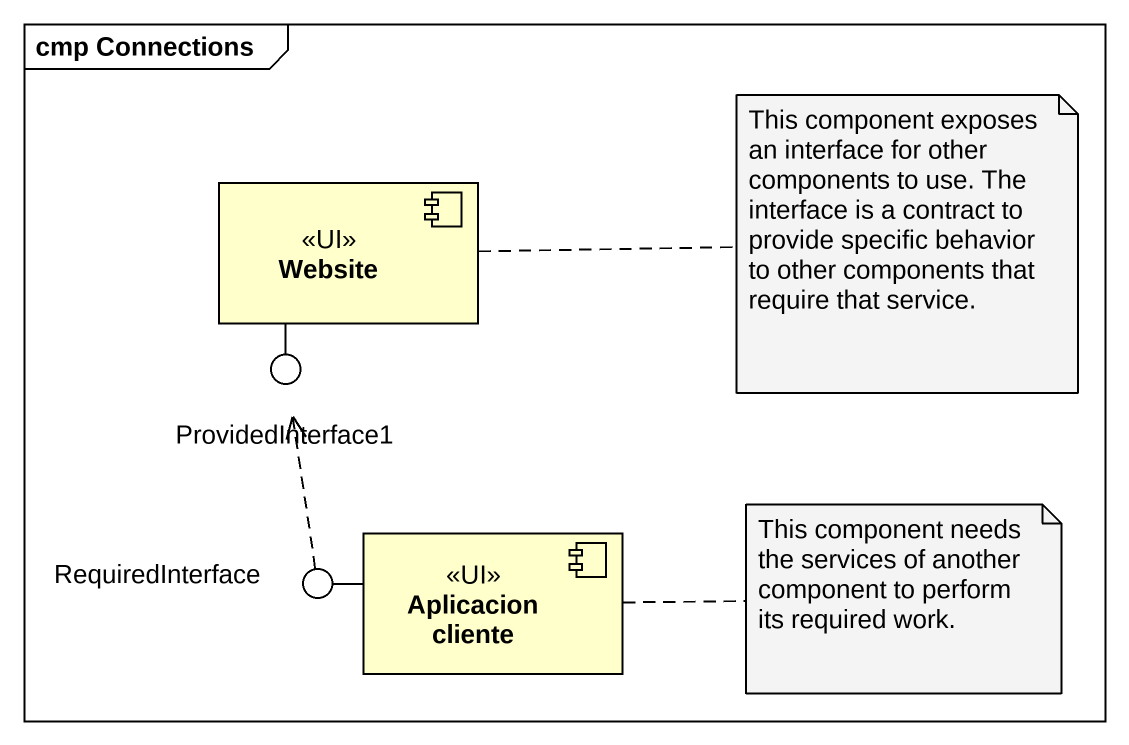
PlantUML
@startuml
mainframe cmp Connections
component Website <<UI>>
() ProvidedInterface1
component "Aplicacion cliente" as Aplicacion_cliente <<UI>>
() RequiredInterface
Website -- ProvidedInterface1
Aplicacion_cliente -left- RequiredInterface
RequiredInterface .up.> ProvidedInterface1
note right of Website : This component exposes an interface for other components to use. The interface is a contract to provide specific behavior to other components that require that service.
note right of Aplicacion_cliente : This component needs the services of another component to perform its required work.
@enduml
